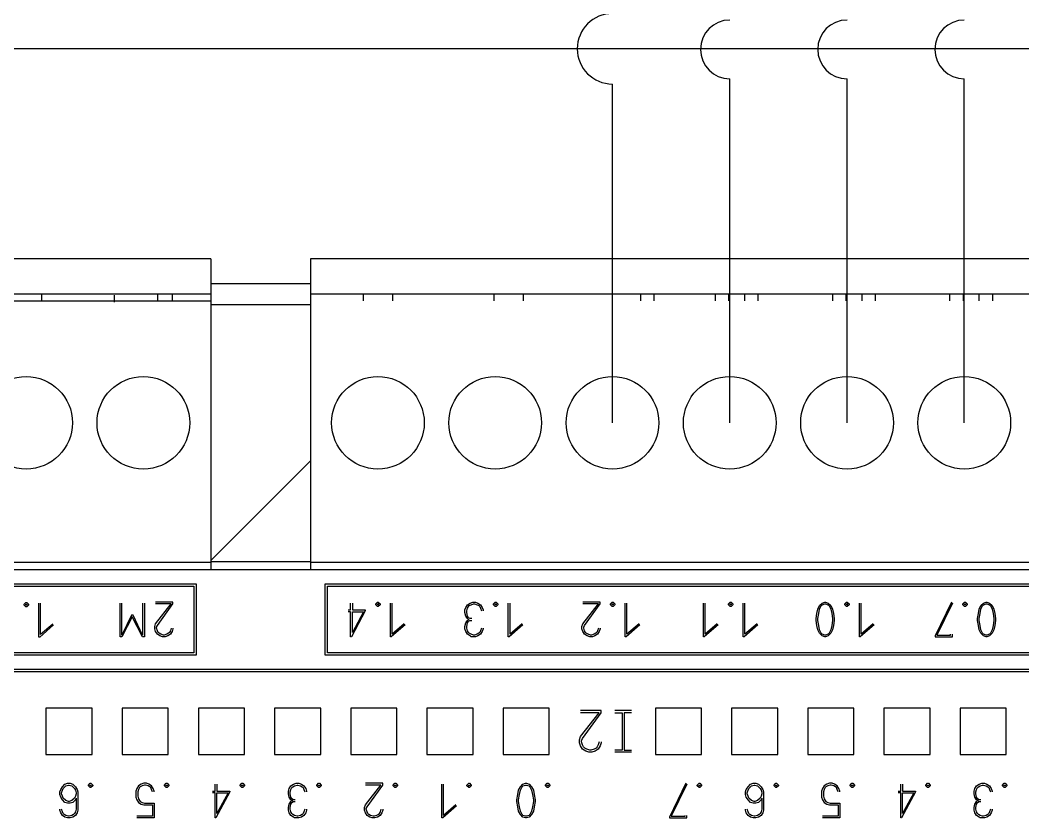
# Model space of a CAD drawing. Header units: inches. Extents: x 9 to 429, y 10 to 307.
# Drawn here: x 155.37 to 191.52, y 174.09 to 202.86 of the extents above; entities that cross this region are included whole.
import ezdxf

# ---------------------------------------------------------------- set-up
doc = ezdxf.new("R2010")
doc.units = ezdxf.units.IN
doc.header["$MEASUREMENT"] = 0
for name, color, linetype in [('0007LEVEL_0', 7, 'Continuous'), ('0007LEVEL_1', 7, 'Continuous'), ('8_ALL_NOTES_BALLOONS_SYMBOLS_GT', 7, 'Continuous'), ('RED_0.5mm^2', 1, 'Continuous'), ('RED_2.5mm^2', 1, 'Continuous'), ('YEL_14_THHN', 2, 'Continuous')]:
    doc.layers.add(name, color=color, linetype=linetype)

msp = doc.modelspace()

# ---------------------------------------------------------------- linework, layer by layer
at = {"color": 7, "linetype": 'Continuous'}
for p, q in [((227.868, 183.037), (100.225, 183.037)), ((161.633, 180.042), (111.391, 180.042)), ((161.716, 179.959), (111.308, 179.959)), ((100.308, 179.452), (227.784, 179.452)), ((100.308, 179.376), (227.784, 179.376)), ((156.308, 178.045), (156.308, 176.381)), ((157.972, 178.045), (156.308, 178.045)), ((157.972, 176.381), (157.972, 178.045)), ((159.054, 178.045), (159.054, 176.381)), ((160.718, 178.045), (159.054, 178.045)), ((160.718, 176.381), (160.718, 178.045)), ((161.8, 178.045), (161.8, 176.381)), ((163.464, 178.045), (161.8, 178.045)), ((163.464, 176.381), (163.464, 178.045)), ((164.545, 178.045), (164.545, 176.381)), ((166.21, 178.045), (164.545, 178.045)), ((166.21, 176.381), (166.21, 178.045)), ((167.291, 178.045), (167.291, 176.381)), ((168.956, 178.045), (167.291, 178.045)), ((168.956, 176.381), (168.956, 178.045)), ((170.037, 178.045), (170.037, 176.381)), ((171.701, 178.045), (170.037, 178.045)), ((171.701, 176.381), (171.701, 178.045)), ((172.783, 178.045), (172.783, 176.381)), ((174.447, 178.045), (172.783, 178.045)), ((174.447, 176.381), (174.447, 178.045)), ((178.275, 178.045), (178.275, 176.381)), ((179.939, 178.045), (178.275, 178.045)), ((179.939, 176.381), (179.939, 178.045)), ((181.021, 178.045), (181.021, 176.381)), ((182.685, 178.045), (181.021, 178.045)), ((182.685, 176.381), (182.685, 178.045)), ((183.767, 178.045), (183.767, 176.381)), ((185.431, 178.045), (183.767, 178.045)), ((185.431, 176.381), (185.431, 178.045)), ((186.513, 178.045), (186.513, 176.381)), ((188.177, 178.045), (186.513, 178.045)), ((188.177, 176.381), (188.177, 178.045)), ((189.259, 178.045), (189.259, 176.381)), ((190.923, 178.045), (189.259, 178.045)), ((190.923, 176.381), (190.923, 178.045)), ((156.308, 176.381), (157.972, 176.381)), ((159.054, 176.381), (160.718, 176.381)), ((161.8, 176.381), (163.464, 176.381)), ((164.545, 176.381), (166.21, 176.381)), ((167.291, 176.381), (168.956, 176.381)), ((170.037, 176.381), (171.701, 176.381)), ((172.783, 176.381), (174.447, 176.381)), ((178.275, 176.381), (179.939, 176.381)), ((181.021, 176.381), (182.685, 176.381)), ((183.767, 176.381), (185.431, 176.381)), ((186.513, 176.381), (188.177, 176.381)), ((189.259, 176.381), (190.923, 176.381))]:
    msp.add_line(p, q, dxfattribs=at)
at = {"layer": '0007LEVEL_0', "color": 7, "linetype": 'Continuous'}
for p, q in [((176.324, 177.962), (175.575, 177.962)), ((175.575, 177.026), (176.249, 177.887)), ((176.249, 177.887), (175.575, 177.887)), ((175.65, 176.951), (176.324, 177.887)), ((176.324, 177.887), (176.324, 177.962)), ((177.41, 177.962), (176.81, 177.962)), ((176.81, 177.887), (177.073, 177.887)), ((177.073, 177.887), (177.073, 176.539)), ((177.147, 177.887), (177.147, 176.539)), ((177.41, 177.887), (177.147, 177.887)), ((175.537, 176.913), (175.575, 177.026)), ((175.537, 176.801), (175.537, 176.913)), ((175.575, 176.689), (175.537, 176.801)), ((175.612, 176.876), (175.65, 176.951)), ((175.612, 176.838), (175.612, 176.876)), ((175.65, 176.726), (175.612, 176.838)), ((176.249, 176.838), (176.211, 176.726)), ((176.324, 176.801), (176.286, 176.689)), ((176.324, 176.838), (176.324, 176.801)), ((175.65, 176.576), (175.575, 176.689)), ((175.687, 176.651), (175.65, 176.726)), ((175.762, 176.501), (175.65, 176.576)), ((175.725, 176.614), (175.687, 176.651)), ((175.799, 176.576), (175.725, 176.614)), ((175.874, 176.464), (175.762, 176.501)), ((175.912, 176.539), (175.799, 176.576)), ((175.987, 176.464), (175.874, 176.464)), ((175.949, 176.539), (175.912, 176.539)), ((176.062, 176.576), (175.949, 176.539)), ((176.099, 176.501), (175.987, 176.464)), ((176.136, 176.614), (176.062, 176.576)), ((176.211, 176.576), (176.099, 176.501)), ((176.174, 176.651), (176.136, 176.614)), ((176.211, 176.726), (176.174, 176.651)), ((176.286, 176.689), (176.211, 176.576)), ((177.073, 176.539), (176.81, 176.539)), ((177.41, 176.464), (176.81, 176.464)), ((177.147, 176.539), (177.41, 176.539)), ((156.994, 175.309), (157.088, 175.341)), ((157.088, 175.341), (157.181, 175.341)), ((157.181, 175.341), (157.275, 175.309)), ((157.837, 175.278), (157.899, 175.341)), ((157.899, 175.341), (157.93, 175.341)), ((157.93, 175.341), (157.993, 175.278)), ((159.834, 175.341), (159.74, 175.309)), ((159.927, 175.341), (159.834, 175.341)), ((160.021, 175.309), (159.927, 175.341)), ((160.583, 175.278), (160.645, 175.341)), ((160.645, 175.341), (160.676, 175.341)), ((160.676, 175.341), (160.739, 175.278)), ((163.308, 175.278), (163.37, 175.341)), ((163.37, 175.341), (163.401, 175.341)), ((163.401, 175.341), (163.464, 175.278)), ((165.232, 175.309), (165.326, 175.341)), ((165.326, 175.341), (165.419, 175.341)), ((165.419, 175.341), (165.513, 175.309)), ((166.074, 175.278), (166.137, 175.341)), ((166.137, 175.341), (166.168, 175.341)), ((166.168, 175.341), (166.23, 175.278)), ((168.446, 175.341), (167.822, 175.341)), ((168.446, 175.278), (168.446, 175.341)), ((168.82, 175.278), (168.883, 175.341)), ((168.883, 175.341), (168.914, 175.341)), ((168.914, 175.341), (168.976, 175.278)), ((171.483, 175.278), (171.545, 175.341)), ((171.545, 175.341), (171.577, 175.341)), ((171.577, 175.341), (171.639, 175.278)), ((173.501, 175.309), (173.594, 175.341)), ((173.594, 175.341), (173.626, 175.341)), ((173.626, 175.341), (173.719, 175.309)), ((174.312, 175.278), (174.375, 175.341)), ((174.375, 175.341), (174.406, 175.341)), ((174.406, 175.341), (174.468, 175.278)), ((179.377, 175.341), (178.785, 174.124)), ((179.783, 175.278), (179.846, 175.341)), ((179.846, 175.341), (179.877, 175.341)), ((179.877, 175.341), (179.939, 175.278)), ((181.707, 175.309), (181.801, 175.341)), ((181.801, 175.341), (181.895, 175.341)), ((181.895, 175.341), (181.988, 175.309)), ((182.55, 175.278), (182.612, 175.341)), ((182.612, 175.341), (182.643, 175.341)), ((182.643, 175.341), (182.706, 175.278)), ((184.547, 175.341), (184.453, 175.309)), ((184.64, 175.341), (184.547, 175.341)), ((184.734, 175.309), (184.64, 175.341)), ((185.296, 175.278), (185.358, 175.341)), ((185.358, 175.341), (185.389, 175.341)), ((185.389, 175.341), (185.452, 175.278)), ((188.021, 175.278), (188.083, 175.341)), ((188.083, 175.341), (188.114, 175.341)), ((188.114, 175.341), (188.177, 175.278)), ((189.945, 175.309), (190.039, 175.341)), ((190.039, 175.341), (190.132, 175.341)), ((190.132, 175.341), (190.226, 175.309)), ((190.788, 175.278), (190.85, 175.341)), ((190.85, 175.341), (190.881, 175.341)), ((190.881, 175.341), (190.944, 175.278)), ((156.807, 175.028), (156.838, 175.122)), ((156.807, 174.935), (156.807, 175.028)), ((156.838, 175.122), (156.901, 175.216)), ((156.869, 174.997), (156.901, 175.091)), ((156.869, 174.966), (156.869, 174.997)), ((156.901, 174.872), (156.869, 174.966)), ((156.901, 175.216), (156.994, 175.309)), ((156.901, 175.091), (156.932, 175.153)), ((156.932, 175.153), (157.025, 175.247)), ((157.025, 175.247), (157.119, 175.278)), ((157.119, 175.278), (157.15, 175.278)), ((157.15, 175.278), (157.244, 175.247)), ((157.244, 175.247), (157.337, 175.153)), ((157.275, 175.309), (157.369, 175.216)), ((157.337, 175.153), (157.369, 175.091)), ((157.369, 175.216), (157.431, 175.122)), ((157.369, 175.091), (157.4, 174.997)), ((157.4, 174.966), (157.369, 174.872)), ((157.4, 174.997), (157.4, 174.966)), ((157.431, 175.122), (157.462, 175.028)), ((157.462, 175.028), (157.462, 174.373)), ((157.837, 175.247), (157.837, 175.278)), ((157.899, 175.185), (157.837, 175.247)), ((157.899, 175.247), (157.899, 175.278)), ((157.899, 175.278), (157.93, 175.278)), ((157.93, 175.247), (157.899, 175.247)), ((157.93, 175.185), (157.899, 175.185)), ((157.93, 175.278), (157.93, 175.247)), ((157.993, 175.247), (157.93, 175.185)), ((157.993, 175.278), (157.993, 175.247)), ((159.584, 175.153), (159.553, 175.06)), ((159.553, 175.06), (159.553, 174.841)), ((159.646, 175.247), (159.584, 175.153)), ((159.646, 175.122), (159.615, 175.028)), ((159.615, 175.028), (159.615, 174.872)), ((159.74, 175.309), (159.646, 175.247)), ((159.678, 175.185), (159.646, 175.122)), ((159.709, 175.216), (159.678, 175.185)), ((159.771, 175.247), (159.709, 175.216)), ((159.865, 175.278), (159.771, 175.247)), ((159.896, 175.278), (159.865, 175.278)), ((159.99, 175.247), (159.896, 175.278)), ((160.052, 175.216), (159.99, 175.247)), ((160.115, 175.247), (160.021, 175.309)), ((160.083, 175.185), (160.052, 175.216)), ((160.115, 175.122), (160.083, 175.185)), ((160.177, 175.153), (160.115, 175.247)), ((160.146, 175.028), (160.115, 175.122)), ((160.208, 175.06), (160.177, 175.153)), ((160.208, 175.028), (160.208, 175.06)), ((160.583, 175.247), (160.583, 175.278)), ((160.645, 175.185), (160.583, 175.247)), ((160.645, 175.247), (160.645, 175.278)), ((160.645, 175.278), (160.676, 175.278)), ((160.676, 175.247), (160.645, 175.247)), ((160.676, 175.185), (160.645, 175.185)), ((160.676, 175.278), (160.676, 175.247)), ((160.739, 175.247), (160.676, 175.185)), ((160.739, 175.278), (160.739, 175.247)), ((162.309, 175.06), (162.403, 175.06)), ((162.403, 174.997), (162.309, 174.997)), ((162.403, 175.06), (162.403, 175.309)), ((162.403, 174.092), (162.403, 174.997)), ((162.933, 175.028), (162.434, 174.092)), ((162.465, 175.309), (162.465, 175.06)), ((162.465, 175.06), (162.933, 175.06)), ((162.871, 174.997), (162.465, 174.248)), ((162.465, 174.248), (162.465, 174.997)), ((162.465, 174.997), (162.871, 174.997)), ((162.933, 175.06), (162.933, 175.028)), ((163.308, 175.247), (163.308, 175.278)), ((163.37, 175.185), (163.308, 175.247)), ((163.37, 175.247), (163.37, 175.278)), ((163.37, 175.278), (163.401, 175.278)), ((163.401, 175.247), (163.37, 175.247)), ((163.401, 175.185), (163.37, 175.185)), ((163.401, 175.278), (163.401, 175.247)), ((163.464, 175.247), (163.401, 175.185)), ((163.464, 175.278), (163.464, 175.247)), ((165.045, 175.06), (165.076, 175.153)), ((165.045, 174.966), (165.045, 175.06)), ((165.076, 174.841), (165.045, 174.966)), ((165.076, 175.153), (165.138, 175.247)), ((165.107, 175.028), (165.138, 175.122)), ((165.107, 174.966), (165.107, 175.028)), ((165.138, 174.841), (165.107, 174.966)), ((165.138, 175.247), (165.232, 175.309)), ((165.138, 175.122), (165.17, 175.185)), ((165.17, 175.185), (165.201, 175.216)), ((165.201, 175.216), (165.263, 175.247)), ((165.263, 175.247), (165.357, 175.278)), ((165.357, 175.278), (165.388, 175.278)), ((165.388, 175.278), (165.482, 175.247)), ((165.482, 175.247), (165.544, 175.216)), ((165.513, 175.309), (165.606, 175.247)), ((165.544, 175.216), (165.575, 175.185)), ((165.575, 175.185), (165.606, 175.122)), ((165.606, 175.247), (165.669, 175.153)), ((165.606, 175.122), (165.638, 175.028)), ((165.669, 175.153), (165.7, 175.06)), ((165.7, 175.06), (165.7, 175.028)), ((166.074, 175.247), (166.074, 175.278)), ((166.137, 175.185), (166.074, 175.247)), ((166.137, 175.247), (166.137, 175.278)), ((166.137, 175.278), (166.168, 175.278)), ((166.168, 175.247), (166.137, 175.247)), ((166.168, 175.185), (166.137, 175.185)), ((166.168, 175.278), (166.168, 175.247)), ((166.23, 175.247), (166.168, 175.185)), ((166.23, 175.278), (166.23, 175.247)), ((167.822, 174.56), (168.383, 175.278)), ((168.383, 175.278), (167.822, 175.278)), ((167.884, 174.498), (168.446, 175.278)), ((168.82, 175.247), (168.82, 175.278)), ((168.883, 175.185), (168.82, 175.247)), ((168.883, 175.247), (168.883, 175.278)), ((168.883, 175.278), (168.914, 175.278)), ((168.914, 175.247), (168.883, 175.247)), ((168.914, 175.185), (168.883, 175.185)), ((168.914, 175.278), (168.914, 175.247)), ((168.976, 175.247), (168.914, 175.185)), ((168.976, 175.278), (168.976, 175.247)), ((170.578, 174.092), (170.578, 175.309)), ((170.641, 174.186), (170.641, 175.309)), ((171.483, 175.247), (171.483, 175.278)), ((171.545, 175.185), (171.483, 175.247)), ((171.545, 175.247), (171.545, 175.278)), ((171.545, 175.278), (171.577, 175.278)), ((171.577, 175.247), (171.545, 175.247)), ((171.577, 175.185), (171.545, 175.185)), ((171.577, 175.278), (171.577, 175.247)), ((171.639, 175.247), (171.577, 175.185)), ((171.639, 175.278), (171.639, 175.247)), ((173.314, 174.935), (173.345, 175.091)), ((173.345, 175.091), (173.407, 175.216)), ((173.376, 174.935), (173.407, 175.091)), ((173.407, 175.216), (173.501, 175.309)), ((173.407, 175.091), (173.47, 175.216)), ((173.47, 175.216), (173.501, 175.247)), ((173.501, 175.247), (173.594, 175.278)), ((173.594, 175.278), (173.626, 175.278)), ((173.626, 175.278), (173.719, 175.247)), ((173.719, 175.309), (173.813, 175.216)), ((173.719, 175.247), (173.75, 175.216)), ((173.75, 175.216), (173.813, 175.091)), ((173.813, 175.216), (173.875, 175.091)), ((173.813, 175.091), (173.844, 174.935)), ((173.875, 175.091), (173.906, 174.935)), ((174.312, 175.247), (174.312, 175.278)), ((174.375, 175.185), (174.312, 175.247)), ((174.375, 175.247), (174.375, 175.278)), ((174.375, 175.278), (174.406, 175.278)), ((174.406, 175.247), (174.375, 175.247)), ((174.406, 175.185), (174.375, 175.185)), ((174.406, 175.278), (174.406, 175.247)), ((174.468, 175.247), (174.406, 175.185)), ((174.468, 175.278), (174.468, 175.247)), ((179.409, 175.309), (178.847, 174.155)), ((179.783, 175.247), (179.783, 175.278)), ((179.846, 175.185), (179.783, 175.247)), ((179.846, 175.247), (179.846, 175.278)), ((179.846, 175.278), (179.877, 175.278)), ((179.877, 175.247), (179.846, 175.247)), ((179.877, 175.185), (179.846, 175.185)), ((179.877, 175.278), (179.877, 175.247)), ((179.939, 175.247), (179.877, 175.185)), ((179.939, 175.278), (179.939, 175.247)), ((181.52, 175.028), (181.551, 175.122)), ((181.52, 174.935), (181.52, 175.028)), ((181.551, 175.122), (181.614, 175.216)), ((181.583, 174.997), (181.614, 175.091)), ((181.583, 174.966), (181.583, 174.997)), ((181.614, 174.872), (181.583, 174.966)), ((181.614, 175.216), (181.707, 175.309)), ((181.614, 175.091), (181.645, 175.153)), ((181.645, 175.153), (181.739, 175.247)), ((181.739, 175.247), (181.832, 175.278)), ((181.832, 175.278), (181.863, 175.278)), ((181.863, 175.278), (181.957, 175.247)), ((181.957, 175.247), (182.051, 175.153)), ((181.988, 175.309), (182.082, 175.216)), ((182.051, 175.153), (182.082, 175.091)), ((182.082, 175.216), (182.144, 175.122)), ((182.082, 175.091), (182.113, 174.997)), ((182.113, 174.966), (182.082, 174.872)), ((182.113, 174.997), (182.113, 174.966)), ((182.144, 175.122), (182.175, 175.028)), ((182.175, 175.028), (182.175, 174.373)), ((182.55, 175.247), (182.55, 175.278)), ((182.612, 175.185), (182.55, 175.247)), ((182.612, 175.247), (182.612, 175.278)), ((182.612, 175.278), (182.643, 175.278)), ((182.643, 175.247), (182.612, 175.247)), ((182.643, 175.185), (182.612, 175.185)), ((182.643, 175.278), (182.643, 175.247)), ((182.706, 175.247), (182.643, 175.185)), ((182.706, 175.278), (182.706, 175.247)), ((184.297, 175.153), (184.266, 175.06)), ((184.266, 175.06), (184.266, 174.841)), ((184.36, 175.247), (184.297, 175.153)), ((184.36, 175.122), (184.328, 175.028)), ((184.328, 175.028), (184.328, 174.872)), ((184.453, 175.309), (184.36, 175.247)), ((184.391, 175.185), (184.36, 175.122)), ((184.422, 175.216), (184.391, 175.185)), ((184.484, 175.247), (184.422, 175.216)), ((184.578, 175.278), (184.484, 175.247)), ((184.609, 175.278), (184.578, 175.278)), ((184.703, 175.247), (184.609, 175.278)), ((184.765, 175.216), (184.703, 175.247)), ((184.828, 175.247), (184.734, 175.309)), ((184.796, 175.185), (184.765, 175.216)), ((184.828, 175.122), (184.796, 175.185)), ((184.89, 175.153), (184.828, 175.247)), ((184.859, 175.028), (184.828, 175.122)), ((184.921, 175.06), (184.89, 175.153)), ((184.921, 175.028), (184.921, 175.06)), ((185.296, 175.247), (185.296, 175.278)), ((185.358, 175.185), (185.296, 175.247)), ((185.358, 175.247), (185.358, 175.278)), ((185.358, 175.278), (185.389, 175.278)), ((185.389, 175.247), (185.358, 175.247)), ((185.389, 175.185), (185.358, 175.185)), ((185.389, 175.278), (185.389, 175.247)), ((185.452, 175.247), (185.389, 175.185)), ((185.452, 175.278), (185.452, 175.247)), ((187.022, 175.06), (187.116, 175.06)), ((187.116, 174.997), (187.022, 174.997)), ((187.116, 175.06), (187.116, 175.309)), ((187.116, 174.092), (187.116, 174.997)), ((187.646, 175.028), (187.147, 174.092)), ((187.178, 175.309), (187.178, 175.06)), ((187.178, 175.06), (187.646, 175.06)), ((187.584, 174.997), (187.178, 174.248)), ((187.178, 174.248), (187.178, 174.997)), ((187.178, 174.997), (187.584, 174.997)), ((187.646, 175.06), (187.646, 175.028)), ((188.021, 175.247), (188.021, 175.278)), ((188.083, 175.185), (188.021, 175.247)), ((188.083, 175.247), (188.083, 175.278)), ((188.083, 175.278), (188.114, 175.278)), ((188.114, 175.247), (188.083, 175.247)), ((188.114, 175.185), (188.083, 175.185)), ((188.114, 175.278), (188.114, 175.247)), ((188.177, 175.247), (188.114, 175.185)), ((188.177, 175.278), (188.177, 175.247)), ((189.758, 175.06), (189.789, 175.153)), ((189.758, 174.966), (189.758, 175.06)), ((189.789, 174.841), (189.758, 174.966)), ((189.789, 175.153), (189.851, 175.247)), ((189.82, 175.028), (189.851, 175.122)), ((189.82, 174.966), (189.82, 175.028)), ((189.851, 174.841), (189.82, 174.966)), ((189.851, 175.247), (189.945, 175.309)), ((189.851, 175.122), (189.883, 175.185)), ((189.883, 175.185), (189.914, 175.216)), ((189.914, 175.216), (189.976, 175.247)), ((189.976, 175.247), (190.07, 175.278)), ((190.07, 175.278), (190.101, 175.278)), ((190.101, 175.278), (190.195, 175.247)), ((190.195, 175.247), (190.257, 175.216)), ((190.226, 175.309), (190.319, 175.247)), ((190.257, 175.216), (190.288, 175.185)), ((190.288, 175.185), (190.319, 175.122)), ((190.319, 175.247), (190.382, 175.153)), ((190.319, 175.122), (190.351, 175.028)), ((190.382, 175.153), (190.413, 175.06)), ((190.413, 175.06), (190.413, 175.028)), ((190.788, 175.247), (190.788, 175.278)), ((190.85, 175.185), (190.788, 175.247)), ((190.85, 175.247), (190.85, 175.278)), ((190.85, 175.278), (190.881, 175.278)), ((190.881, 175.247), (190.85, 175.247)), ((190.881, 175.185), (190.85, 175.185)), ((190.881, 175.278), (190.881, 175.247)), ((190.944, 175.247), (190.881, 175.185)), ((190.944, 175.278), (190.944, 175.247)), ((156.838, 174.841), (156.807, 174.935)), ((156.901, 174.748), (156.838, 174.841)), ((156.932, 174.81), (156.901, 174.872)), ((156.994, 174.654), (156.901, 174.748)), ((157.025, 174.716), (156.932, 174.81)), ((157.088, 174.623), (156.994, 174.654)), ((157.119, 174.685), (157.025, 174.716)), ((157.181, 174.623), (157.088, 174.623)), ((157.15, 174.685), (157.119, 174.685)), ((157.244, 174.716), (157.15, 174.685)), ((157.275, 174.654), (157.181, 174.623)), ((157.337, 174.81), (157.244, 174.716)), ((157.369, 174.748), (157.275, 174.654)), ((157.369, 174.872), (157.337, 174.81)), ((157.4, 174.81), (157.369, 174.748)), ((157.4, 174.81), (157.4, 174.404)), ((159.553, 174.841), (159.584, 174.748)), ((159.584, 174.748), (159.646, 174.654)), ((159.615, 174.872), (159.646, 174.779)), ((159.646, 174.779), (159.678, 174.716)), ((159.646, 174.654), (159.74, 174.592)), ((159.678, 174.716), (159.709, 174.685)), ((159.709, 174.685), (159.771, 174.654)), ((159.771, 174.654), (159.865, 174.623)), ((159.865, 174.623), (160.208, 174.623)), ((160.208, 174.623), (160.208, 174.092)), ((165.138, 174.748), (165.076, 174.841)), ((165.076, 174.592), (165.138, 174.685)), ((165.17, 174.779), (165.138, 174.841)), ((165.17, 174.716), (165.138, 174.748)), ((165.138, 174.685), (165.17, 174.716)), ((165.138, 174.592), (165.17, 174.654)), ((165.232, 174.748), (165.17, 174.779)), ((165.17, 174.716), (165.201, 174.716)), ((165.17, 174.654), (165.232, 174.685)), ((165.294, 174.748), (165.232, 174.748)), ((165.232, 174.685), (165.294, 174.685)), ((173.282, 174.748), (173.314, 174.935)), ((173.282, 174.685), (173.282, 174.748)), ((173.314, 174.498), (173.282, 174.685)), ((173.345, 174.748), (173.376, 174.935)), ((173.345, 174.685), (173.345, 174.748)), ((173.376, 174.498), (173.345, 174.685)), ((173.844, 174.935), (173.875, 174.748)), ((173.875, 174.685), (173.844, 174.498)), ((173.875, 174.748), (173.875, 174.685)), ((173.906, 174.935), (173.938, 174.748)), ((173.938, 174.685), (173.906, 174.498)), ((173.938, 174.748), (173.938, 174.685)), ((181.551, 174.841), (181.52, 174.935)), ((181.614, 174.748), (181.551, 174.841)), ((181.645, 174.81), (181.614, 174.872)), ((181.707, 174.654), (181.614, 174.748)), ((181.739, 174.716), (181.645, 174.81)), ((181.801, 174.623), (181.707, 174.654)), ((181.832, 174.685), (181.739, 174.716)), ((181.895, 174.623), (181.801, 174.623)), ((181.863, 174.685), (181.832, 174.685)), ((181.957, 174.716), (181.863, 174.685)), ((181.988, 174.654), (181.895, 174.623)), ((182.051, 174.81), (181.957, 174.716)), ((182.082, 174.748), (181.988, 174.654)), ((182.082, 174.872), (182.051, 174.81)), ((182.113, 174.81), (182.082, 174.748)), ((182.113, 174.81), (182.113, 174.404)), ((184.266, 174.841), (184.297, 174.748)), ((184.297, 174.748), (184.36, 174.654)), ((184.328, 174.872), (184.36, 174.779)), ((184.36, 174.779), (184.391, 174.716)), ((184.36, 174.654), (184.453, 174.592)), ((184.391, 174.716), (184.422, 174.685)), ((184.422, 174.685), (184.484, 174.654)), ((184.484, 174.654), (184.578, 174.623)), ((184.578, 174.623), (184.921, 174.623)), ((184.921, 174.623), (184.921, 174.092)), ((189.851, 174.748), (189.789, 174.841)), ((189.789, 174.592), (189.851, 174.685)), ((189.883, 174.779), (189.851, 174.841)), ((189.883, 174.716), (189.851, 174.748)), ((189.851, 174.685), (189.883, 174.716)), ((189.851, 174.592), (189.883, 174.654)), ((189.945, 174.748), (189.883, 174.779)), ((189.883, 174.716), (189.914, 174.716)), ((189.883, 174.654), (189.945, 174.685)), ((190.007, 174.748), (189.945, 174.748)), ((189.945, 174.685), (190.007, 174.685)), ((156.807, 174.373), (156.807, 174.404)), ((156.838, 174.28), (156.807, 174.373)), ((156.901, 174.186), (156.838, 174.28)), ((156.901, 174.311), (156.869, 174.404)), ((156.932, 174.248), (156.901, 174.311)), ((156.963, 174.217), (156.932, 174.248)), ((157.337, 174.248), (157.306, 174.217)), ((157.369, 174.311), (157.337, 174.248)), ((157.4, 174.404), (157.369, 174.311)), ((157.431, 174.28), (157.369, 174.186)), ((157.462, 174.373), (157.431, 174.28)), ((159.74, 174.592), (159.834, 174.56)), ((159.834, 174.56), (160.146, 174.56)), ((160.146, 174.56), (160.146, 174.155)), ((165.045, 174.467), (165.076, 174.592)), ((165.045, 174.373), (165.045, 174.467)), ((165.076, 174.28), (165.045, 174.373)), ((165.138, 174.186), (165.076, 174.28)), ((165.107, 174.467), (165.138, 174.592)), ((165.107, 174.404), (165.107, 174.467)), ((165.138, 174.311), (165.107, 174.404)), ((165.17, 174.248), (165.138, 174.311)), ((165.201, 174.217), (165.17, 174.248)), ((165.575, 174.248), (165.544, 174.217)), ((165.606, 174.311), (165.575, 174.248)), ((165.638, 174.404), (165.606, 174.311)), ((165.669, 174.28), (165.606, 174.186)), ((165.7, 174.373), (165.669, 174.28)), ((165.7, 174.404), (165.7, 174.373)), ((167.791, 174.467), (167.822, 174.56)), ((167.791, 174.373), (167.791, 174.467)), ((167.822, 174.28), (167.791, 174.373)), ((167.884, 174.186), (167.822, 174.28)), ((167.853, 174.436), (167.884, 174.498)), ((167.853, 174.404), (167.853, 174.436)), ((167.884, 174.311), (167.853, 174.404)), ((167.915, 174.248), (167.884, 174.311)), ((167.947, 174.217), (167.915, 174.248)), ((168.321, 174.248), (168.29, 174.217)), ((168.352, 174.311), (168.321, 174.248)), ((168.383, 174.404), (168.352, 174.311)), ((168.415, 174.28), (168.352, 174.186)), ((168.446, 174.373), (168.415, 174.28)), ((168.446, 174.404), (168.446, 174.373)), ((171.109, 174.529), (170.609, 174.092)), ((171.077, 174.56), (170.641, 174.186)), ((173.345, 174.342), (173.314, 174.498)), ((173.407, 174.217), (173.345, 174.342)), ((173.407, 174.342), (173.376, 174.498)), ((173.47, 174.217), (173.407, 174.342)), ((173.813, 174.342), (173.75, 174.217)), ((173.844, 174.498), (173.813, 174.342)), ((173.875, 174.342), (173.813, 174.217)), ((173.906, 174.498), (173.875, 174.342)), ((181.52, 174.373), (181.52, 174.404)), ((181.551, 174.28), (181.52, 174.373)), ((181.614, 174.186), (181.551, 174.28)), ((181.614, 174.311), (181.583, 174.404)), ((181.645, 174.248), (181.614, 174.311)), ((181.676, 174.217), (181.645, 174.248)), ((182.051, 174.248), (182.019, 174.217)), ((182.082, 174.311), (182.051, 174.248)), ((182.113, 174.404), (182.082, 174.311)), ((182.144, 174.28), (182.082, 174.186)), ((182.175, 174.373), (182.144, 174.28)), ((184.453, 174.592), (184.547, 174.56)), ((184.547, 174.56), (184.859, 174.56)), ((184.859, 174.56), (184.859, 174.155)), ((189.758, 174.467), (189.789, 174.592)), ((189.758, 174.373), (189.758, 174.467)), ((189.789, 174.28), (189.758, 174.373)), ((189.851, 174.186), (189.789, 174.28)), ((189.82, 174.467), (189.851, 174.592)), ((189.82, 174.404), (189.82, 174.467)), ((189.851, 174.311), (189.82, 174.404)), ((189.883, 174.248), (189.851, 174.311)), ((189.914, 174.217), (189.883, 174.248)), ((190.288, 174.248), (190.257, 174.217)), ((190.319, 174.311), (190.288, 174.248)), ((190.351, 174.404), (190.319, 174.311)), ((190.382, 174.28), (190.319, 174.186)), ((190.413, 174.373), (190.382, 174.28)), ((190.413, 174.404), (190.413, 174.373)), ((156.994, 174.124), (156.901, 174.186)), ((157.025, 174.186), (156.963, 174.217)), ((157.088, 174.092), (156.994, 174.124)), ((157.119, 174.155), (157.025, 174.186)), ((157.181, 174.092), (157.088, 174.092)), ((157.15, 174.155), (157.119, 174.155)), ((157.244, 174.186), (157.15, 174.155)), ((157.275, 174.124), (157.181, 174.092)), ((157.306, 174.217), (157.244, 174.186)), ((157.369, 174.186), (157.275, 174.124)), ((160.146, 174.155), (159.584, 174.155)), ((160.208, 174.092), (159.584, 174.092)), ((162.434, 174.092), (162.403, 174.092)), ((165.232, 174.124), (165.138, 174.186)), ((165.263, 174.186), (165.201, 174.217)), ((165.263, 174.092), (165.232, 174.124)), ((165.357, 174.155), (165.263, 174.186)), ((165.419, 174.092), (165.263, 174.092)), ((165.388, 174.155), (165.357, 174.155)), ((165.482, 174.186), (165.388, 174.155)), ((165.513, 174.124), (165.419, 174.092)), ((165.544, 174.217), (165.482, 174.186)), ((165.606, 174.186), (165.513, 174.124)), ((167.978, 174.124), (167.884, 174.186)), ((168.009, 174.186), (167.947, 174.217)), ((168.071, 174.092), (167.978, 174.124)), ((168.103, 174.155), (168.009, 174.186)), ((168.165, 174.092), (168.071, 174.092)), ((168.134, 174.155), (168.103, 174.155)), ((168.227, 174.186), (168.134, 174.155)), ((168.259, 174.124), (168.165, 174.092)), ((168.29, 174.217), (168.227, 174.186)), ((168.352, 174.186), (168.259, 174.124)), ((170.609, 174.092), (170.578, 174.092)), ((173.501, 174.124), (173.407, 174.217)), ((173.501, 174.186), (173.47, 174.217)), ((173.594, 174.155), (173.501, 174.186)), ((173.594, 174.092), (173.501, 174.124)), ((173.626, 174.155), (173.594, 174.155)), ((173.626, 174.092), (173.594, 174.092)), ((173.719, 174.186), (173.626, 174.155)), ((173.719, 174.124), (173.626, 174.092)), ((173.813, 174.217), (173.719, 174.124)), ((173.75, 174.217), (173.719, 174.186)), ((178.785, 174.124), (178.785, 174.092)), ((178.785, 174.092), (179.409, 174.092)), ((178.847, 174.155), (179.346, 174.155)), ((179.346, 174.155), (179.346, 174.186)), ((179.409, 174.092), (179.409, 174.186)), ((181.707, 174.124), (181.614, 174.186)), ((181.739, 174.186), (181.676, 174.217)), ((181.801, 174.092), (181.707, 174.124)), ((181.832, 174.155), (181.739, 174.186)), ((181.895, 174.092), (181.801, 174.092)), ((181.863, 174.155), (181.832, 174.155)), ((181.957, 174.186), (181.863, 174.155)), ((181.988, 174.124), (181.895, 174.092)), ((182.019, 174.217), (181.957, 174.186)), ((182.082, 174.186), (181.988, 174.124)), ((184.859, 174.155), (184.297, 174.155)), ((184.921, 174.092), (184.297, 174.092)), ((187.147, 174.092), (187.116, 174.092)), ((189.945, 174.124), (189.851, 174.186)), ((189.976, 174.186), (189.914, 174.217)), ((189.976, 174.092), (189.945, 174.124)), ((190.07, 174.155), (189.976, 174.186)), ((190.132, 174.092), (189.976, 174.092)), ((190.101, 174.155), (190.07, 174.155)), ((190.195, 174.186), (190.101, 174.155)), ((190.226, 174.124), (190.132, 174.092)), ((190.257, 174.217), (190.195, 174.186)), ((190.319, 174.186), (190.226, 174.124))]:
    msp.add_line(p, q, dxfattribs=at)
at = {"layer": '0007LEVEL_1', "color": 7, "linetype": 'Continuous'}
for p, q in [((111.308, 182.538), (161.716, 182.538)), ((111.391, 182.455), (161.633, 182.455)), ((161.633, 182.455), (161.633, 180.042)), ((161.716, 182.538), (161.716, 179.959)), ((166.376, 179.959), (166.376, 182.538)), ((166.376, 182.538), (227.784, 182.538)), ((166.459, 180.042), (166.459, 182.455)), ((166.459, 182.455), (227.701, 182.455)), ((155.522, 181.8), (155.585, 181.862)), ((155.585, 181.862), (155.616, 181.862)), ((155.616, 181.862), (155.678, 181.8)), ((156.053, 180.614), (156.053, 181.831)), ((156.115, 180.707), (156.115, 181.831)), ((158.981, 180.624), (158.981, 181.841)), ((159.044, 180.687), (159.044, 181.841)), ((159.793, 181.841), (159.793, 180.687)), ((159.855, 181.841), (159.855, 180.624)), ((160.885, 181.872), (160.261, 181.872)), ((160.885, 181.81), (160.885, 181.872)), ((167.288, 181.592), (167.288, 181.841)), ((167.351, 181.841), (167.351, 181.592)), ((168.193, 181.81), (168.256, 181.872)), ((168.256, 181.872), (168.287, 181.872)), ((168.287, 181.872), (168.349, 181.81)), ((168.724, 180.624), (168.724, 181.841)), ((168.786, 180.718), (168.786, 181.841)), ((171.505, 181.779), (171.598, 181.841)), ((171.598, 181.841), (171.692, 181.872)), ((171.692, 181.872), (171.786, 181.872)), ((171.786, 181.872), (171.879, 181.841)), ((171.879, 181.841), (171.973, 181.779)), ((172.441, 181.81), (172.503, 181.872)), ((172.503, 181.872), (172.535, 181.872)), ((172.535, 181.872), (172.597, 181.81)), ((172.971, 180.624), (172.971, 181.841)), ((173.034, 180.718), (173.034, 181.841)), ((176.283, 181.872), (175.659, 181.872)), ((176.283, 181.81), (176.283, 181.872)), ((176.657, 181.81), (176.72, 181.872)), ((176.72, 181.872), (176.751, 181.872)), ((176.751, 181.872), (176.813, 181.81)), ((177.188, 180.624), (177.188, 181.841)), ((177.25, 180.718), (177.25, 181.841)), ((180.005, 180.624), (180.005, 181.841)), ((180.067, 180.718), (180.067, 181.841)), ((180.91, 181.81), (180.972, 181.872)), ((180.972, 181.872), (181.003, 181.872)), ((181.003, 181.872), (181.066, 181.81)), ((181.44, 180.624), (181.44, 181.841)), ((181.502, 180.718), (181.502, 181.841)), ((184.192, 181.748), (184.286, 181.841)), ((184.286, 181.841), (184.379, 181.872)), ((184.379, 181.872), (184.41, 181.872)), ((184.41, 181.872), (184.504, 181.841)), ((184.504, 181.841), (184.598, 181.748)), ((185.097, 181.81), (185.159, 181.872)), ((185.159, 181.872), (185.191, 181.872)), ((185.191, 181.872), (185.253, 181.81)), ((185.627, 180.624), (185.627, 181.841)), ((185.69, 180.718), (185.69, 181.841)), ((188.947, 181.872), (188.354, 180.656)), ((188.978, 181.841), (188.417, 180.687)), ((189.353, 181.81), (189.415, 181.872)), ((189.415, 181.872), (189.446, 181.872)), ((189.446, 181.872), (189.509, 181.81)), ((190.008, 181.748), (190.102, 181.841)), ((190.102, 181.841), (190.195, 181.872)), ((190.195, 181.872), (190.226, 181.872)), ((190.226, 181.872), (190.32, 181.841)), ((190.32, 181.841), (190.414, 181.748)), ((155.522, 181.768), (155.522, 181.8)), ((155.585, 181.706), (155.522, 181.768)), ((155.585, 181.768), (155.585, 181.8)), ((155.585, 181.8), (155.616, 181.8)), ((155.616, 181.768), (155.585, 181.768)), ((155.616, 181.706), (155.585, 181.706)), ((155.616, 181.8), (155.616, 181.768)), ((155.678, 181.768), (155.616, 181.706)), ((155.678, 181.8), (155.678, 181.768)), ((160.261, 181.092), (160.822, 181.81)), ((160.822, 181.81), (160.261, 181.81)), ((160.323, 181.03), (160.885, 181.81)), ((167.195, 181.592), (167.288, 181.592)), ((167.288, 181.529), (167.195, 181.529)), ((167.288, 180.624), (167.288, 181.529)), ((167.819, 181.56), (167.319, 180.624)), ((167.351, 181.592), (167.819, 181.592)), ((167.756, 181.529), (167.351, 180.78)), ((167.351, 180.78), (167.351, 181.529)), ((167.351, 181.529), (167.756, 181.529)), ((167.819, 181.592), (167.819, 181.56)), ((168.193, 181.779), (168.193, 181.81)), ((168.256, 181.716), (168.193, 181.779)), ((168.256, 181.779), (168.256, 181.81)), ((168.256, 181.81), (168.287, 181.81)), ((168.287, 181.779), (168.256, 181.779)), ((168.287, 181.716), (168.256, 181.716)), ((168.287, 181.81), (168.287, 181.779)), ((168.349, 181.779), (168.287, 181.716)), ((168.349, 181.81), (168.349, 181.779)), ((171.411, 181.592), (171.442, 181.685)), ((171.411, 181.498), (171.411, 181.592)), ((171.442, 181.373), (171.411, 181.498)), ((171.442, 181.685), (171.505, 181.779)), ((171.474, 181.56), (171.505, 181.654)), ((171.474, 181.498), (171.474, 181.56)), ((171.505, 181.373), (171.474, 181.498)), ((171.505, 181.654), (171.536, 181.716)), ((171.536, 181.716), (171.567, 181.748)), ((171.567, 181.748), (171.63, 181.779)), ((171.63, 181.779), (171.723, 181.81)), ((171.723, 181.81), (171.754, 181.81)), ((171.754, 181.81), (171.848, 181.779)), ((171.848, 181.779), (171.91, 181.748)), ((171.91, 181.748), (171.942, 181.716)), ((171.942, 181.716), (171.973, 181.654)), ((171.973, 181.779), (172.035, 181.685)), ((171.973, 181.654), (172.004, 181.56)), ((172.035, 181.685), (172.067, 181.592)), ((172.067, 181.592), (172.067, 181.56)), ((172.441, 181.779), (172.441, 181.81)), ((172.503, 181.716), (172.441, 181.779)), ((172.503, 181.779), (172.503, 181.81)), ((172.503, 181.81), (172.535, 181.81)), ((172.535, 181.779), (172.503, 181.779)), ((172.535, 181.716), (172.503, 181.716)), ((172.535, 181.81), (172.535, 181.779)), ((172.597, 181.779), (172.535, 181.716)), ((172.597, 181.81), (172.597, 181.779)), ((175.659, 181.092), (176.221, 181.81)), ((176.221, 181.81), (175.659, 181.81)), ((175.721, 181.03), (176.283, 181.81)), ((176.657, 181.779), (176.657, 181.81)), ((176.72, 181.716), (176.657, 181.779)), ((176.72, 181.779), (176.72, 181.81)), ((176.72, 181.81), (176.751, 181.81)), ((176.751, 181.779), (176.72, 181.779)), ((176.751, 181.716), (176.72, 181.716)), ((176.751, 181.81), (176.751, 181.779)), ((176.813, 181.779), (176.751, 181.716)), ((176.813, 181.81), (176.813, 181.779)), ((180.91, 181.779), (180.91, 181.81)), ((180.972, 181.716), (180.91, 181.779)), ((180.972, 181.779), (180.972, 181.81)), ((180.972, 181.81), (181.003, 181.81)), ((181.003, 181.779), (180.972, 181.779)), ((181.003, 181.716), (180.972, 181.716)), ((181.003, 181.81), (181.003, 181.779)), ((181.066, 181.779), (181.003, 181.716)), ((181.066, 181.81), (181.066, 181.779)), ((184.067, 181.28), (184.098, 181.467)), ((184.098, 181.467), (184.13, 181.623)), ((184.13, 181.623), (184.192, 181.748)), ((184.13, 181.28), (184.161, 181.467)), ((184.161, 181.467), (184.192, 181.623)), ((184.192, 181.623), (184.254, 181.748)), ((184.254, 181.748), (184.286, 181.779)), ((184.286, 181.779), (184.379, 181.81)), ((184.379, 181.81), (184.41, 181.81)), ((184.41, 181.81), (184.504, 181.779)), ((184.504, 181.779), (184.535, 181.748)), ((184.535, 181.748), (184.598, 181.623)), ((184.598, 181.748), (184.66, 181.623)), ((184.598, 181.623), (184.629, 181.467)), ((184.629, 181.467), (184.66, 181.28)), ((184.66, 181.623), (184.691, 181.467)), ((184.691, 181.467), (184.723, 181.28)), ((185.097, 181.779), (185.097, 181.81)), ((185.159, 181.716), (185.097, 181.779)), ((185.159, 181.779), (185.159, 181.81)), ((185.159, 181.81), (185.191, 181.81)), ((185.191, 181.779), (185.159, 181.779)), ((185.191, 181.716), (185.159, 181.716)), ((185.191, 181.81), (185.191, 181.779)), ((185.253, 181.779), (185.191, 181.716)), ((185.253, 181.81), (185.253, 181.779)), ((189.353, 181.779), (189.353, 181.81)), ((189.415, 181.716), (189.353, 181.779)), ((189.415, 181.779), (189.415, 181.81)), ((189.415, 181.81), (189.446, 181.81)), ((189.446, 181.779), (189.415, 181.779)), ((189.446, 181.716), (189.415, 181.716)), ((189.446, 181.81), (189.446, 181.779)), ((189.509, 181.779), (189.446, 181.716)), ((189.509, 181.81), (189.509, 181.779)), ((189.883, 181.28), (189.914, 181.467)), ((189.914, 181.467), (189.946, 181.623)), ((189.946, 181.623), (190.008, 181.748)), ((189.946, 181.28), (189.977, 181.467)), ((189.977, 181.467), (190.008, 181.623)), ((190.008, 181.623), (190.07, 181.748)), ((190.07, 181.748), (190.102, 181.779)), ((190.102, 181.779), (190.195, 181.81)), ((190.195, 181.81), (190.226, 181.81)), ((190.226, 181.81), (190.32, 181.779)), ((190.32, 181.779), (190.351, 181.748)), ((190.351, 181.748), (190.414, 181.623)), ((190.414, 181.748), (190.476, 181.623)), ((190.414, 181.623), (190.445, 181.467)), ((190.445, 181.467), (190.476, 181.28)), ((190.476, 181.623), (190.507, 181.467)), ((190.507, 181.467), (190.538, 181.28)), ((159.387, 181.404), (159.044, 180.687)), ((159.418, 181.342), (159.044, 180.624)), ((159.449, 181.404), (159.387, 181.404)), ((159.793, 180.624), (159.418, 181.342)), ((159.793, 180.687), (159.449, 181.404)), ((171.411, 180.999), (171.442, 181.124)), ((171.505, 181.28), (171.442, 181.373)), ((171.442, 181.124), (171.505, 181.217)), ((171.474, 180.999), (171.505, 181.124)), ((171.536, 181.311), (171.505, 181.373)), ((171.536, 181.248), (171.505, 181.28)), ((171.505, 181.217), (171.536, 181.248)), ((171.505, 181.124), (171.536, 181.186)), ((171.598, 181.28), (171.536, 181.311)), ((171.536, 181.248), (171.567, 181.248)), ((171.536, 181.186), (171.598, 181.217)), ((171.661, 181.28), (171.598, 181.28)), ((171.598, 181.217), (171.661, 181.217)), ((184.067, 181.217), (184.067, 181.28)), ((184.098, 181.03), (184.067, 181.217)), ((184.13, 181.217), (184.13, 181.28)), ((184.161, 181.03), (184.13, 181.217)), ((184.66, 181.217), (184.629, 181.03)), ((184.66, 181.28), (184.66, 181.217)), ((184.723, 181.217), (184.691, 181.03)), ((184.723, 181.28), (184.723, 181.217)), ((189.883, 181.217), (189.883, 181.28)), ((189.914, 181.03), (189.883, 181.217)), ((189.946, 181.217), (189.946, 181.28)), ((189.977, 181.03), (189.946, 181.217)), ((190.476, 181.217), (190.445, 181.03)), ((190.476, 181.28), (190.476, 181.217)), ((190.538, 181.217), (190.507, 181.03)), ((190.538, 181.28), (190.538, 181.217)), ((156.583, 181.051), (156.084, 180.614)), ((156.552, 181.082), (156.115, 180.707)), ((160.23, 180.999), (160.261, 181.092)), ((160.23, 180.905), (160.23, 180.999)), ((160.261, 180.812), (160.23, 180.905)), ((160.323, 180.718), (160.261, 180.812)), ((160.292, 180.968), (160.323, 181.03)), ((160.292, 180.936), (160.292, 180.968)), ((160.323, 180.843), (160.292, 180.936)), ((160.354, 180.78), (160.323, 180.843)), ((160.386, 180.749), (160.354, 180.78)), ((160.448, 180.718), (160.386, 180.749)), ((160.729, 180.749), (160.666, 180.718)), ((160.76, 180.78), (160.729, 180.749)), ((160.791, 180.843), (160.76, 180.78)), ((160.822, 180.936), (160.791, 180.843)), ((160.854, 180.812), (160.791, 180.718)), ((160.885, 180.905), (160.854, 180.812)), ((160.885, 180.936), (160.885, 180.905)), ((169.254, 181.061), (168.755, 180.624)), ((169.223, 181.092), (168.786, 180.718)), ((171.411, 180.905), (171.411, 180.999)), ((171.442, 180.812), (171.411, 180.905)), ((171.505, 180.718), (171.442, 180.812)), ((171.474, 180.936), (171.474, 180.999)), ((171.505, 180.843), (171.474, 180.936)), ((171.536, 180.78), (171.505, 180.843)), ((171.567, 180.749), (171.536, 180.78)), ((171.63, 180.718), (171.567, 180.749)), ((171.91, 180.749), (171.848, 180.718)), ((171.942, 180.78), (171.91, 180.749)), ((171.973, 180.843), (171.942, 180.78)), ((172.004, 180.936), (171.973, 180.843)), ((172.035, 180.812), (171.973, 180.718)), ((172.067, 180.905), (172.035, 180.812)), ((172.067, 180.936), (172.067, 180.905)), ((173.502, 181.061), (173.003, 180.624)), ((173.471, 181.092), (173.034, 180.718)), ((175.628, 180.999), (175.659, 181.092)), ((175.628, 180.905), (175.628, 180.999)), ((175.659, 180.812), (175.628, 180.905)), ((175.721, 180.718), (175.659, 180.812)), ((175.69, 180.968), (175.721, 181.03)), ((175.69, 180.936), (175.69, 180.968)), ((175.721, 180.843), (175.69, 180.936)), ((175.753, 180.78), (175.721, 180.843)), ((175.784, 180.749), (175.753, 180.78)), ((175.846, 180.718), (175.784, 180.749)), ((176.127, 180.749), (176.065, 180.718)), ((176.158, 180.78), (176.127, 180.749)), ((176.189, 180.843), (176.158, 180.78)), ((176.221, 180.936), (176.189, 180.843)), ((176.252, 180.812), (176.189, 180.718)), ((176.283, 180.905), (176.252, 180.812)), ((176.283, 180.936), (176.283, 180.905)), ((177.718, 181.061), (177.219, 180.624)), ((177.687, 181.092), (177.25, 180.718)), ((180.535, 181.061), (180.036, 180.624)), ((180.504, 181.092), (180.067, 180.718)), ((181.97, 181.061), (181.471, 180.624)), ((181.939, 181.092), (181.502, 180.718)), ((184.13, 180.874), (184.098, 181.03)), ((184.192, 180.749), (184.13, 180.874)), ((184.192, 180.874), (184.161, 181.03)), ((184.254, 180.749), (184.192, 180.874)), ((184.286, 180.656), (184.192, 180.749)), ((184.286, 180.718), (184.254, 180.749)), ((184.598, 180.749), (184.504, 180.656)), ((184.535, 180.749), (184.504, 180.718)), ((184.598, 180.874), (184.535, 180.749)), ((184.629, 181.03), (184.598, 180.874)), ((184.66, 180.874), (184.598, 180.749)), ((184.691, 181.03), (184.66, 180.874)), ((186.158, 181.061), (185.659, 180.624)), ((186.127, 181.092), (185.69, 180.718)), ((189.946, 180.874), (189.914, 181.03)), ((190.008, 180.749), (189.946, 180.874)), ((190.008, 180.874), (189.977, 181.03)), ((190.07, 180.749), (190.008, 180.874)), ((190.102, 180.656), (190.008, 180.749)), ((190.102, 180.718), (190.07, 180.749)), ((190.414, 180.749), (190.32, 180.656)), ((190.351, 180.749), (190.32, 180.718)), ((190.414, 180.874), (190.351, 180.749)), ((190.445, 181.03), (190.414, 180.874)), ((190.476, 180.874), (190.414, 180.749)), ((190.507, 181.03), (190.476, 180.874)), ((156.084, 180.614), (156.053, 180.614)), ((159.044, 180.624), (158.981, 180.624)), ((159.855, 180.624), (159.793, 180.624)), ((160.417, 180.656), (160.323, 180.718)), ((160.51, 180.624), (160.417, 180.656)), ((160.542, 180.687), (160.448, 180.718)), ((160.604, 180.624), (160.51, 180.624)), ((160.573, 180.687), (160.542, 180.687)), ((160.666, 180.718), (160.573, 180.687)), ((160.698, 180.656), (160.604, 180.624)), ((160.791, 180.718), (160.698, 180.656)), ((167.319, 180.624), (167.288, 180.624)), ((168.755, 180.624), (168.724, 180.624)), ((171.598, 180.656), (171.505, 180.718)), ((171.63, 180.624), (171.598, 180.656)), ((171.723, 180.687), (171.63, 180.718)), ((171.786, 180.624), (171.63, 180.624)), ((171.754, 180.687), (171.723, 180.687)), ((171.848, 180.718), (171.754, 180.687)), ((171.879, 180.656), (171.786, 180.624)), ((171.973, 180.718), (171.879, 180.656)), ((173.003, 180.624), (172.971, 180.624)), ((175.815, 180.656), (175.721, 180.718)), ((175.909, 180.624), (175.815, 180.656)), ((175.94, 180.687), (175.846, 180.718)), ((176.002, 180.624), (175.909, 180.624)), ((175.971, 180.687), (175.94, 180.687)), ((176.065, 180.718), (175.971, 180.687)), ((176.096, 180.656), (176.002, 180.624)), ((176.189, 180.718), (176.096, 180.656)), ((177.219, 180.624), (177.188, 180.624)), ((180.036, 180.624), (180.005, 180.624)), ((181.471, 180.624), (181.44, 180.624)), ((184.379, 180.687), (184.286, 180.718)), ((184.379, 180.624), (184.286, 180.656)), ((184.41, 180.687), (184.379, 180.687)), ((184.41, 180.624), (184.379, 180.624)), ((184.504, 180.718), (184.41, 180.687)), ((184.504, 180.656), (184.41, 180.624)), ((185.659, 180.624), (185.627, 180.624)), ((188.354, 180.656), (188.354, 180.624)), ((188.354, 180.624), (188.978, 180.624)), ((188.417, 180.687), (188.916, 180.687)), ((188.916, 180.687), (188.916, 180.718)), ((188.978, 180.624), (188.978, 180.718)), ((190.195, 180.687), (190.102, 180.718)), ((190.195, 180.624), (190.102, 180.656)), ((190.226, 180.687), (190.195, 180.687)), ((190.226, 180.624), (190.195, 180.624)), ((190.32, 180.718), (190.226, 180.687)), ((190.32, 180.656), (190.226, 180.624)), ((227.701, 180.042), (166.459, 180.042)), ((227.784, 179.959), (166.376, 179.959))]:
    msp.add_line(p, q, dxfattribs=at)
at = {"layer": '8_ALL_NOTES_BALLOONS_SYMBOLS_GT', "color": 7, "linetype": 'Continuous'}
for p, q in [((162.25, 194.251), (102.437, 194.251)), ((162.25, 194.251), (162.25, 183.037)), ((165.843, 194.251), (165.843, 183.037)), ((225.655, 194.251), (165.843, 194.251)), ((165.843, 193.355), (162.25, 193.355)), ((162.25, 192.983), (102.437, 192.983)), ((102.437, 192.737), (162.25, 192.737)), ((156.145, 192.961), (156.145, 192.716)), ((158.767, 192.94), (158.767, 192.694)), ((160.327, 192.983), (160.327, 192.737)), ((160.855, 192.961), (160.855, 192.716)), ((225.655, 192.983), (165.843, 192.983)), ((167.745, 192.983), (167.745, 192.737)), ((168.802, 192.983), (168.802, 192.737)), ((172.454, 192.983), (172.454, 192.737)), ((173.511, 192.983), (173.511, 192.737)), ((162.25, 192.606), (165.843, 192.606)), ((165.843, 186.964), (162.25, 183.372)), ((102.437, 183.311), (162.25, 183.311)), ((165.843, 183.329), (162.25, 183.329)), ((165.843, 183.311), (225.655, 183.311)), ((227.868, 183.037), (100.225, 183.037))]:
    msp.add_line(p, q, dxfattribs=at)
at = {"layer": '8_ALL_NOTES_BALLOONS_SYMBOLS_GT', "color": 1, "linetype": 'Continuous'}
for p, q in [((177.738, 192.983), (177.738, 192.737)), ((178.221, 192.983), (178.221, 192.737)), ((180.426, 192.983), (180.426, 192.737)), ((180.909, 192.983), (180.909, 192.737)), ((181.483, 192.983), (181.483, 192.737)), ((181.965, 192.983), (181.965, 192.737)), ((184.653, 192.983), (184.653, 192.737)), ((185.136, 192.983), (185.136, 192.737)), ((185.71, 192.983), (185.71, 192.737)), ((186.192, 192.983), (186.192, 192.737)), ((188.88, 192.983), (188.88, 192.737)), ((189.363, 192.983), (189.363, 192.737)), ((189.937, 192.983), (189.937, 192.737)), ((190.419, 192.983), (190.419, 192.737))]:
    msp.add_line(p, q, dxfattribs=at)
at = {"layer": '8_ALL_NOTES_BALLOONS_SYMBOLS_GT', "color": 7, "linetype": 'Continuous'}
for centre in [(155.592, 188.341), (159.819, 188.341), (168.273, 188.341), (172.5, 188.341), (176.727, 188.341), (180.954, 188.341), (185.181, 188.341), (189.408, 188.341)]:
    msp.add_circle(centre, 1.67, dxfattribs=at)
at = {"layer": 'RED_0.5mm^2'}
msp.add_line((176.727, 188.341), (176.727, 200.555), dxfattribs=at)
msp.add_arc((176.727, 201.825), 1.27, 90, 270, dxfattribs=at)
at = {"layer": 'RED_2.5mm^2'}
msp.add_line((223.225, 201.825), (95.324, 201.825), dxfattribs=at)
at = {"layer": 'YEL_14_THHN', "color": 1}
for p, q in [((180.954, 188.341), (180.954, 200.747)), ((185.181, 188.341), (185.181, 200.747)), ((189.408, 188.341), (189.408, 200.747))]:
    msp.add_line(p, q, dxfattribs=at)
for centre in [(180.954, 201.804), (185.181, 201.804), (189.408, 201.804)]:
    msp.add_arc(centre, 1.057, 90, 270, dxfattribs=at)

doc.saveas('drawing.dxf')
